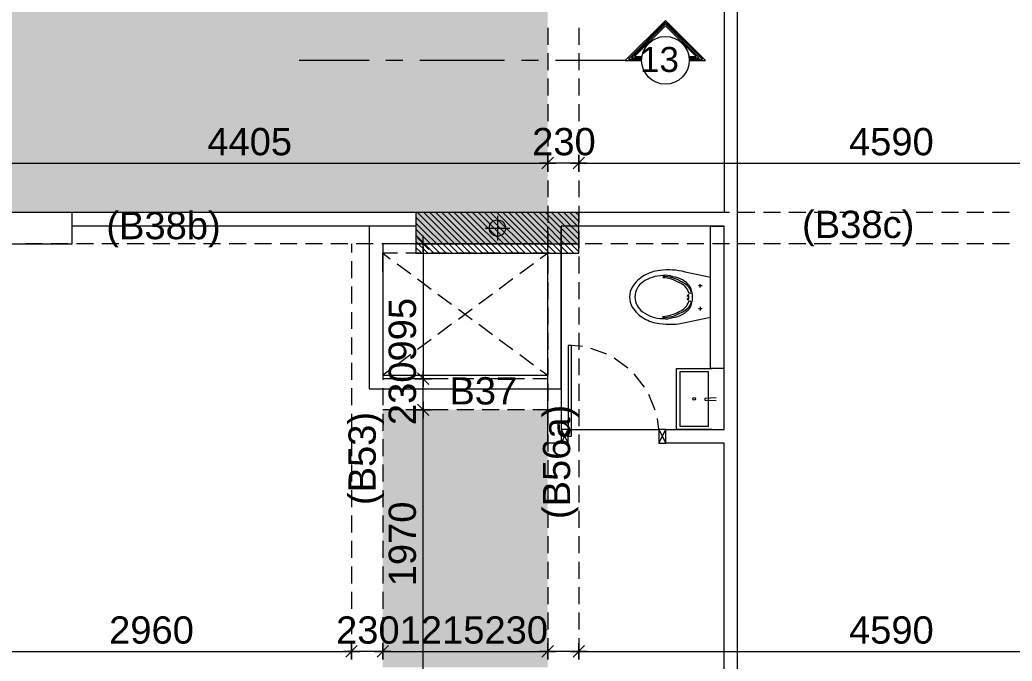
# Model space of a CAD drawing. Header units: millimetres. Extents: x -1303 to 98744, y -1303 to 90097.
# Drawn here: x 11419 to 18732, y 58624 to 63353 of the extents above; entities that cross this region are included whole.
import ezdxf

# ---------------------------------------------------------------- set-up
doc = ezdxf.new("R2010")
doc.units = ezdxf.units.MM
doc.layers.add('PDF_Geometry', color=7, linetype='Continuous')
doc.layers.add('PDF_Text', color=7, linetype='Continuous')
doc.layers.add('PDF_Solid Fills', color=192, linetype='Continuous', true_color=0xc2c0c0c0)
doc.styles.add('PDF ArialMT', font='arial.ttf')
doc.styles.get("Standard").update_dxf_attribs({"font": 'arial.ttf'})

msp = doc.modelspace()

# ---------------------------------------------------------------- hatches: boundary and pattern name
at = {"layer": 'PDF_Solid Fills', "true_color": 0x0000b2}
h = msp.add_hatch(color=33, dxfattribs=at)
h.paths.add_polyline_path([(15309.27507, 66332.73191), (15309.27507, 69457.67673), (13964.25597, 69457.67673), (13964.25597, 66262.74304), (14339.25034, 66262.74304), (14339.25034, 66332.73191)], flags=0)
h.paths.add_polyline_path([(16479.27862, 77147.7163), (16479.27862, 75862.70139), (13689.29439, 75862.70139), (13689.29439, 77147.7163)], flags=0)
h.paths.add_polyline_path([(13459.27165, 75862.70139), (13459.27165, 80442.69312), (11944.31663, 80442.69312), (11944.31663, 75862.70139)], flags=0)
h.paths.add_polyline_path([(15309.27507, 58577.69528), (15309.27507, 60477.71304), (14094.24695, 60477.71304), (14094.24695, 58577.69528)], flags=0)
h.paths.add_polyline_path([(16479.27862, 50817.74947), (16479.27862, 52102.68174), (13689.29439, 52102.68174), (13689.29439, 50817.74947)], flags=0)
h.paths.add_polyline_path([(13459.27165, 47522.69415), (13459.27165, 52102.68174), (11944.31663, 52102.68174), (11944.31663, 47522.69415)], flags=0)

# ---------------------------------------------------------------- linework, layer by layer
at = {"layer": 'PDF_Geometry', "color": 9, "lineweight": 0, "true_color": 0xc0c0c0}
for points in [[(16709.0493, 57187.39747), (16709.0493, 80672.11875), (7794.16426, 80672.11875)], [(16128.48924, 64432.54059), (16179.26701, 64532.40603), (16179.26701, 64432.54059), (16609.18593, 64432.54059), (16609.18593, 61932.58226), (10903.45694, 61932.58226), (10903.45694, 61702.38803), (11803.91534, 61702.38803), (11803.91534, 61932.58226)], [(14338.57264, 61831.87383), (11803.91534, 61831.87383)], [(13994.13048, 61831.87383), (13994.13048, 60632.67037), (15409.13741, 60632.67037), (15409.13741, 61831.87383)], [(16609.18593, 58507.61964), (16609.18593, 60232.3739), (16179.26701, 60232.3739), (16179.26701, 60332.2352), (16609.18593, 60332.2352), (16609.18593, 61831.87383), (15409.13741, 61831.87383), (15409.13741, 60232.3739), (15309.27507, 60232.3739), (15309.27507, 61831.87383)], [(16609.18593, 60782.46647), (16508.4775, 60782.46647), (16508.4775, 61831.87383), (16609.18593, 61831.87383)], [(14093.99385, 61495.04544), (14093.99385, 61632.14709), (14149.00311, 61591.52652)], [(14201.47306, 61632.14709), (14093.99385, 61632.14709)], [(14388.50433, 61632.14709), (14264.09919, 61632.14709)], [(14576.38272, 61632.14709), (14451.13046, 61632.14709)], [(14764.26008, 61632.14709), (14639.00781, 61632.14709)], [(14951.29135, 61632.14709), (14826.04012, 61632.14709)], [(15139.16973, 61632.14709), (15013.91747, 61632.14709)], [(15309.27507, 61495.04544), (15309.27507, 61632.14709), (15200.94874, 61632.14709)], [(15309.27507, 61632.14709), (15253.41973, 61591.52652)], [(14198.93376, 61554.28618), (14299.64322, 61479.81376)], [(15203.48804, 61554.28618), (15102.77858, 61479.81376)], [(14093.99385, 61432.42034), (14093.99385, 61307.17015)], [(14349.57491, 61442.57755), (14450.28437, 61368.101)], [(15052.8469, 61442.57755), (14952.13743, 61368.101)], [(15309.27507, 61307.17015), (15309.27507, 61432.42034)], [(16447.54251, 61391.79978), (16421.30857, 61391.79978)], [(16434.00302, 61379.10533), (16434.00302, 61404.49422)], [(14500.21606, 61330.86479), (14600.92448, 61256.39238)], [(14902.20678, 61330.86479), (14801.49731, 61256.39238)], [(15912.68369, 61309.70738), (15912.68369, 61309.70738)], [(15912.68369, 61309.70738), (15912.68369, 61309.70738)], [(15951.61415, 61309.70738), (15951.61415, 61309.70738)], [(15951.61415, 61308.01727), (15951.61415, 61308.01727)], [(16335.83182, 61301.24442), (16342.60261, 61287.70286), (16347.68121, 61286.01275), (16350.21844, 61308.01727), (16347.68121, 61330.01767), (16335.83182, 61313.93886)], [(16350.21844, 61308.01727), (16350.21844, 61308.01727)], [(16377.30158, 61308.01727), (16377.30158, 61308.01727)], [(16377.30158, 61308.01727), (16377.30158, 61308.01727)], [(14093.99385, 61244.54505), (14093.99385, 61120.13785)], [(14751.56563, 61219.15616), (14650.85617, 61144.67961)], [(14650.85617, 61219.15616), (14751.56563, 61144.67961)], [(15309.27507, 61120.13785), (15309.27507, 61244.54505)], [(16446.69746, 61223.38764), (16420.46145, 61223.38764)], [(16434.00302, 61236.08209), (16433.15589, 61209.84608)], [(14600.92448, 61108.29053), (14500.21606, 61033.81398)], [(14801.49731, 61108.29053), (14902.20678, 61033.81398)], [(14093.99385, 61057.51275), (14093.99385, 60932.25843)], [(14450.28437, 60996.57776), (14349.57491, 60922.10535)], [(14952.13743, 60996.57776), (15052.8469, 60922.10535)], [(15309.27507, 60932.25843), (15309.27507, 61057.51275)], [(15566.54935, 60944.10988), (15483.6119, 60952.57284)], [(15744.27156, 60888.2535), (15627.48226, 60930.56832)], [(14093.99385, 60869.63333), (14093.99385, 60732.53581), (14201.47306, 60732.53581)], [(14299.64322, 60884.86914), (14198.93376, 60810.39259)], [(15102.77858, 60884.86914), (15203.48804, 60810.39259)], [(15200.94874, 60732.53581), (15309.27507, 60732.53581), (15309.27507, 60869.63333)], [(15900.83637, 60785.85082), (15800.1269, 60858.63313)], [(14149.00311, 60773.15638), (14093.99385, 60732.53581)], [(15253.41973, 60773.15638), (15309.27507, 60732.53581)], [(16518.63264, 60332.2352), (16258.8201, 60332.2352), (16258.8201, 60782.46647), (16518.63264, 60782.46647)], [(14264.09919, 60732.53581), (14388.50433, 60732.53581)], [(14451.13046, 60732.53581), (14576.38272, 60732.53581)], [(14639.00781, 60732.53581), (14764.26008, 60732.53581)], [(14826.04012, 60732.53581), (14951.29135, 60732.53581)], [(15013.91747, 60732.53581), (15139.16973, 60732.53581)], [(16022.7022, 60644.5177), (15945.68946, 60742.68889)], [(16101.40817, 60474.41545), (16054.86188, 60590.35556)], [(16551.63737, 60565.8138), (16466.16269, 60561.58232), (16466.16269, 60549.735), (16551.63737, 60546.35063)], [(15409.13741, 60232.3739), (15459.0691, 60332.2352), (16128.48924, 60332.2352), (16117.48697, 60414.32759)], [(15409.13741, 60332.2352), (15459.0691, 60232.3739)], [(16128.48924, 60232.3739), (16179.26701, 60332.2352)], [(16128.48924, 60332.2352), (16179.26701, 60232.3739)]]:
    msp.add_lwpolyline(points, dxfattribs=at)
at = {"layer": 'PDF_Geometry', "color": 1, "lineweight": 0}
for points in [[(16352.75775, 63053.92481), (16472.08635, 63053.92481), (16176.72771, 63349.28137), (15881.37114, 63053.92481), (16000.69871, 63053.92481)], [(16352.75775, 63063.2349), (16449.23676, 63063.2349), (16176.72771, 63335.73981), (15904.22073, 63063.2349), (16000.69871, 63063.2349)], [(16352.75775, 63072.54498), (16426.38511, 63072.54498), (16176.72771, 63323.04537), (15926.22526, 63072.54498), (16000.69871, 63072.54498)], [(16352.75775, 63081.85093), (16404.38265, 63081.85093), (16176.72771, 63309.50793), (15949.07484, 63081.85093), (16000.69871, 63081.85093)], [(13992.4383, 63053.92481), (13477.88976, 63053.92481)], [(14242.0957, 63053.92481), (14116.84344, 63053.92481)], [(14991.91397, 63053.92481), (14367.34693, 63053.92481)], [(15242.41746, 63053.92481), (15117.1652, 63053.92481)], [(15881.37114, 63053.92481), (15366.8226, 63053.92481)]]:
    msp.add_lwpolyline(points, dxfattribs=at)
at = {"layer": 'PDF_Geometry', "color": 157, "lineweight": 0, "true_color": 0x3f5f7f}
for points in [[(15309.27507, 63295.11924), (15309.27507, 63169.86905)], [(15538.62116, 63295.11924), (15538.62116, 63169.86905)], [(15309.27507, 63107.23982), (15309.27507, 62981.98963)], [(15538.62116, 63107.23982), (15538.62116, 62981.98963)], [(15309.27507, 62920.21165), (15309.27507, 62794.95732)], [(15538.62116, 62920.21165), (15538.62116, 62794.95732)], [(15309.27507, 62732.33223), (15309.27507, 62607.08203)], [(15538.62116, 62732.33223), (15538.62116, 62607.08203)], [(15309.27507, 62544.45281), (15309.27507, 62420.04974)], [(15538.62116, 62544.45281), (15538.62116, 62420.04974)], [(15309.27507, 62357.42463), (15309.27507, 62232.17031)], [(15538.62116, 62357.42463), (15538.62116, 62232.17031)], [(15309.27507, 62169.54521), (15309.27507, 62045.13801)], [(15538.62116, 62169.54521), (15538.62116, 62045.13801)], [(15309.27507, 61982.51291), (15309.27507, 61857.26272)], [(15538.62116, 61982.51291), (15538.62116, 61857.26272)], [(11586.41761, 61932.58226), (11461.16535, 61932.58226)], [(11773.44888, 61932.58226), (11649.04374, 61932.58226)], [(11961.32727, 61932.58226), (11836.07501, 61932.58226)], [(12149.20463, 61932.58226), (12023.95236, 61932.58226)], [(12336.2359, 61932.58226), (12210.98467, 61932.58226)], [(12524.11428, 61932.58226), (12398.86202, 61932.58226)], [(12711.14555, 61932.58226), (12586.73938, 61932.58226)], [(12899.02291, 61932.58226), (12773.77168, 61932.58226)], [(13086.05417, 61932.58226), (12961.64904, 61932.58226)], [(13273.93256, 61932.58226), (13148.68031, 61932.58226)], [(13460.96383, 61932.58226), (13336.5587, 61932.58226)], [(13648.84119, 61932.58226), (13523.58996, 61932.58226)], [(13836.71958, 61932.58226), (13711.46732, 61932.58226)], [(14023.75085, 61932.58226), (13898.49858, 61932.58226)], [(14211.6282, 61932.58226), (14086.37697, 61932.58226)], [(14398.66051, 61932.58226), (14274.25434, 61932.58226)], [(14586.53786, 61932.58226), (14461.2856, 61932.58226)], [(14773.56913, 61932.58226), (14649.16399, 61932.58226)], [(14961.44752, 61932.58226), (14836.19526, 61932.58226)], [(15148.47878, 61932.58226), (15024.07261, 61932.58226)], [(15336.35615, 61932.58226), (15211.10492, 61932.58226)], [(15524.23453, 61932.58226), (15398.98227, 61932.58226)], [(15711.2658, 61932.58226), (15586.01354, 61932.58226)], [(15899.14316, 61932.58226), (15773.89193, 61932.58226)], [(16086.17442, 61932.58226), (15961.76929, 61932.58226)], [(16274.05178, 61932.58226), (16148.80159, 61932.58226)], [(16461.08408, 61932.58226), (16336.67895, 61932.58226)], [(16648.96144, 61932.58226), (16523.70918, 61932.58226)], [(16835.99374, 61932.58226), (16711.58861, 61932.58226)], [(17023.8711, 61932.58226), (16898.61883, 61932.58226)], [(17211.74845, 61932.58226), (17086.49619, 61932.58226)], [(17398.78076, 61932.58226), (17273.52849, 61932.58226)], [(17586.65811, 61932.58226), (17461.40585, 61932.58226)], [(17773.69041, 61932.58226), (17648.43815, 61932.58226)], [(17961.56777, 61932.58226), (17836.31551, 61932.58226)], [(18148.598, 61932.58226), (18024.19286, 61932.58226)], [(18336.47743, 61932.58226), (18211.22517, 61932.58226)], [(18523.50766, 61932.58226), (18399.10252, 61932.58226)], [(18711.38501, 61932.58226), (18586.13483, 61932.58226)], [(15309.27507, 61794.63762), (15309.27507, 61669.38329)], [(15538.62116, 61794.63762), (15538.62116, 61669.38329)], [(11586.41761, 61702.38803), (11461.16535, 61702.38803)], [(11773.44888, 61702.38803), (11649.04374, 61702.38803)], [(11961.32727, 61702.38803), (11836.07501, 61702.38803)], [(12149.20463, 61702.38803), (12023.95236, 61702.38803)], [(12336.2359, 61702.38803), (12210.98467, 61702.38803)], [(12524.11428, 61702.38803), (12398.86202, 61702.38803)], [(12711.14555, 61702.38803), (12586.73938, 61702.38803)], [(12899.02291, 61702.38803), (12773.77168, 61702.38803)], [(13086.05417, 61702.38803), (12961.64904, 61702.38803)], [(13273.93256, 61702.38803), (13148.68031, 61702.38803)], [(13460.96383, 61702.38803), (13336.5587, 61702.38803)], [(13648.84119, 61702.38803), (13523.58996, 61702.38803)], [(13836.71958, 61702.38803), (13711.46732, 61702.38803)], [(13863.80065, 61702.38803), (13863.80065, 61636.37857)], [(14023.75085, 61702.38803), (13898.49858, 61702.38803)], [(14211.6282, 61702.38803), (14086.37697, 61702.38803)], [(14093.99385, 61702.38803), (14093.99385, 61636.37857)], [(14398.66051, 61702.38803), (14274.25434, 61702.38803)], [(14586.53786, 61702.38803), (14461.2856, 61702.38803)], [(14773.56913, 61702.38803), (14649.16399, 61702.38803)], [(14961.44752, 61702.38803), (14836.19526, 61702.38803)], [(15148.47878, 61702.38803), (15024.07261, 61702.38803)], [(15336.35615, 61702.38803), (15211.10492, 61702.38803)], [(15524.23453, 61702.38803), (15398.98227, 61702.38803)], [(15711.2658, 61702.38803), (15586.01354, 61702.38803)], [(15899.14316, 61702.38803), (15773.89193, 61702.38803)], [(16086.17442, 61702.38803), (15961.76929, 61702.38803)], [(16274.05178, 61702.38803), (16148.80159, 61702.38803)], [(16461.08408, 61702.38803), (16336.67895, 61702.38803)], [(16648.96144, 61702.38803), (16523.70918, 61702.38803)], [(16835.99374, 61702.38803), (16711.58861, 61702.38803)], [(17023.8711, 61702.38803), (16898.61883, 61702.38803)], [(17211.74845, 61702.38803), (17086.49619, 61702.38803)], [(17398.78076, 61702.38803), (17273.52849, 61702.38803)], [(17586.65811, 61702.38803), (17461.40585, 61702.38803)], [(17773.69041, 61702.38803), (17648.43815, 61702.38803)], [(17961.56777, 61702.38803), (17836.31551, 61702.38803)], [(18148.598, 61702.38803), (18024.19286, 61702.38803)], [(18336.47743, 61702.38803), (18211.22517, 61702.38803)], [(18523.50766, 61702.38803), (18399.10252, 61702.38803)], [(18711.38501, 61702.38803), (18586.13483, 61702.38803)], [(15309.27507, 61607.60532), (15309.27507, 61482.351)], [(15538.62116, 61607.60532), (15538.62116, 61482.351)], [(13863.80065, 61573.75347), (13863.80065, 61448.49915)], [(14093.99385, 61573.75347), (14093.99385, 61448.49915)], [(13863.80065, 61385.87405), (13863.80065, 61260.62386)], [(14093.99385, 61385.87405), (14093.99385, 61260.62386)], [(15309.27507, 61419.7259), (15309.27507, 61294.47571)], [(15538.62116, 61419.7259), (15538.62116, 61294.47571)], [(15309.27507, 61232.6936), (15309.27507, 61107.4434)], [(15538.62116, 61232.6936), (15538.62116, 61107.4434)], [(13863.80065, 61198.84175), (13863.80065, 61073.59155)], [(14093.99385, 61198.84175), (14093.99385, 61073.59155)], [(13863.80065, 61010.96646), (13863.80065, 60885.71213)], [(14093.99385, 61010.96646), (14093.99385, 60885.71213)], [(15309.27507, 61044.81831), (15309.27507, 60919.56398)], [(15538.62116, 61044.81831), (15538.62116, 60919.56398)], [(15309.27507, 60856.93888), (15309.27507, 60732.53581)], [(15538.62116, 60856.93888), (15538.62116, 60732.53581)], [(13863.80065, 60823.93416), (13863.80065, 60698.68396)], [(14093.99385, 60823.93416), (14093.99385, 60698.68396)], [(14201.47306, 60707.14692), (14093.99385, 60707.14692)], [(14388.50433, 60707.14692), (14264.09919, 60707.14692)], [(14576.38272, 60707.14692), (14451.13046, 60707.14692)], [(14764.26008, 60707.14692), (14639.00781, 60707.14692)], [(14951.29135, 60707.14692), (14826.04012, 60707.14692)], [(15139.16973, 60707.14692), (15013.91747, 60707.14692)], [(15309.27507, 60707.14692), (15200.94874, 60707.14692)], [(13863.80065, 60636.05474), (13863.80065, 60510.80454)], [(14093.99385, 60636.05474), (14093.99385, 60510.80454)], [(15309.27507, 60669.90659), (15309.27507, 60544.65639)], [(15538.62116, 60669.90659), (15538.62116, 60544.65639)], [(15309.27507, 60482.0313), (15309.27507, 60357.62409)], [(15538.62116, 60482.0313), (15538.62116, 60357.62409)], [(13863.80065, 60448.17945), (13863.80065, 60323.77224)], [(14201.47306, 60476.95269), (14093.99385, 60476.95269)], [(14093.99385, 60448.17945), (14093.99385, 60323.77224)], [(14388.50433, 60476.95269), (14264.09919, 60476.95269)], [(14576.38272, 60476.95269), (14451.13046, 60476.95269)], [(14764.26008, 60476.95269), (14639.00781, 60476.95269)], [(14951.29135, 60476.95269), (14826.04012, 60476.95269)], [(15139.16973, 60476.95269), (15013.91747, 60476.95269)], [(15309.27507, 60476.95269), (15200.94874, 60476.95269)], [(13863.80065, 60261.14714), (13863.80065, 60135.89695)], [(14093.99385, 60261.14714), (14093.99385, 60135.89695)], [(15309.27507, 60294.99899), (15309.27507, 60169.7488)], [(15538.62116, 60294.99899), (15538.62116, 60169.7488)], [(13863.80065, 60073.26772), (13863.80065, 59948.86465)], [(14093.99385, 60073.26772), (14093.99385, 59948.86465)], [(15309.27507, 60107.11957), (15309.27507, 59981.86938)], [(15538.62116, 60107.11957), (15538.62116, 59981.86938)], [(15309.27507, 59920.0914), (15309.27507, 59794.83707)], [(15538.62116, 59920.0914), (15538.62116, 59794.83707)], [(13863.80065, 59886.23955), (13863.80065, 59760.98522)], [(14093.99385, 59886.23955), (14093.99385, 59760.98522)], [(13863.80065, 59698.36013), (13863.80065, 59573.95293)], [(14093.99385, 59698.36013), (14093.99385, 59573.95293)], [(15309.27507, 59732.21198), (15309.27507, 59606.96178)], [(15538.62116, 59732.21198), (15538.62116, 59606.96178)], [(15309.27507, 59545.17967), (15309.27507, 59419.92949)], [(15538.62116, 59545.17967), (15538.62116, 59419.92949)], [(13863.80065, 59511.32782), (13863.80065, 59386.07764)], [(14093.99385, 59511.32782), (14093.99385, 59386.07764)], [(13863.80065, 59323.45253), (13863.80065, 59198.19821)], [(14093.99385, 59323.45253), (14093.99385, 59198.19821)], [(15309.27507, 59357.30438), (15309.27507, 59232.05006)], [(15538.62116, 59357.30438), (15538.62116, 59232.05006)], [(15309.27507, 59169.42496), (15309.27507, 59045.01776)], [(15538.62116, 59169.42496), (15538.62116, 59045.01776)], [(13863.80065, 59136.42024), (13863.80065, 59011.16591)], [(14093.99385, 59136.42024), (14093.99385, 59011.16591)], [(13863.80065, 58948.54081), (13863.80065, 58823.29062)], [(14093.99385, 58948.54081), (14093.99385, 58823.29062)], [(15309.27507, 58982.39266), (15309.27507, 58857.14247)], [(15538.62116, 58982.39266), (15538.62116, 58857.14247)], [(13863.80065, 58760.66552), (13863.80065, 58636.25832)], [(14093.99385, 58760.66552), (14093.99385, 58636.25832)], [(15309.27507, 58794.51737), (15309.27507, 58670.11017)], [(15538.62116, 58794.51737), (15538.62116, 58670.11017)]]:
    msp.add_lwpolyline(points, dxfattribs=at)
at = {"layer": 'PDF_Geometry', "color": 122, "lineweight": 0, "true_color": 0x00b88a}
for points in [[(15351.58989, 62339.65159), (15266.11417, 62254.17484)], [(15309.27507, 62237.24891), (15309.27507, 62357.42463)], [(15496.30634, 62254.17484), (15580.93597, 62339.65159)], [(15538.62116, 62357.42463), (15538.62116, 62237.24891)], [(15368.51581, 62297.33678), (15249.18825, 62297.33678)], [(15478.53432, 62297.33678), (15598.70799, 62297.33678)], [(14331.80289, 60707.14692), (14451.97655, 60707.14692)], [(14434.20453, 60664.83211), (14349.57491, 60749.46174)], [(14391.88972, 60647.05907), (14391.88972, 60767.23066)], [(14349.57491, 60520.11463), (14434.20453, 60434.63788)], [(14391.88972, 60537.04055), (14391.88972, 60416.86483)], [(14451.97655, 60476.95269), (14331.80289, 60476.95269)], [(13906.11546, 58738.661), (13821.48584, 58654.03137)], [(13863.80065, 58636.25832), (13863.80065, 58756.43404)], [(14051.67904, 58654.03137), (14136.30866, 58738.661)], [(14093.99385, 58756.43404), (14093.99385, 58636.25832)], [(15351.58989, 58738.661), (15266.11417, 58654.03137)], [(15309.27507, 58636.25832), (15309.27507, 58756.43404)], [(15496.30634, 58654.03137), (15580.93597, 58738.661)], [(15538.62116, 58756.43404), (15538.62116, 58636.25832)], [(13923.88747, 58696.34618), (13803.71382, 58696.34618)], [(14033.90599, 58696.34618), (14154.08067, 58696.34618)], [(15368.51581, 58696.34618), (15249.18825, 58696.34618)], [(15478.53432, 58696.34618), (15598.70799, 58696.34618)]]:
    msp.add_lwpolyline(points, close=True, dxfattribs=at)
for points in [[(10944.07854, 62297.33678), (10923.76722, 62297.33678), (15288.96376, 62297.33678), (15268.65245, 62297.33678)], [(15538.62116, 62297.33678), (15309.27507, 62297.33678)], [(15579.24379, 62297.33678), (15558.93247, 62297.33678), (20108.62097, 62297.33678), (20089.15574, 62297.33678)], [(14434.20453, 61660.07321), (14349.57491, 61744.70284)], [(14391.88972, 61642.30429), (14391.88972, 61762.47588)], [(14331.80289, 61702.38803), (14451.97655, 61702.38803)], [(14391.88972, 61682.07774), (14391.88972, 60727.45721), (14391.88972, 60746.92037)], [(14391.88972, 60476.95269), (14391.88972, 60707.14692)], [(14391.88972, 58527.08693), (14391.88972, 60457.48953), (14391.88972, 60437.17511)], [(10944.07854, 58696.34618), (10923.76722, 58696.34618), (13843.48933, 58696.34618), (13824.02513, 58696.34618)], [(14093.99385, 58696.34618), (13863.80065, 58696.34618)], [(14133.76936, 58696.34618), (14113.45805, 58696.34618), (15288.96376, 58696.34618), (15268.65245, 58696.34618)], [(15538.62116, 58696.34618), (15309.27507, 58696.34618)], [(15579.24379, 58696.34618), (15558.93247, 58696.34618), (20108.62097, 58696.34618), (20089.15574, 58696.34618)]]:
    msp.add_lwpolyline(points, dxfattribs=at)
at = {"layer": 'PDF_Geometry', "lineweight": 0}
for points in [[(15309.27507, 62297.33678), (15309.27507, 62297.33678)], [(15309.27507, 62297.33678), (15309.27507, 62297.33678)], [(15538.62116, 62297.33678), (15538.62116, 62297.33678)], [(15538.62116, 62297.33678), (15538.62116, 62297.33678)], [(15309.27507, 62208.47567), (15309.27507, 62208.47567)], [(15309.27507, 62208.47567), (15309.27507, 62208.47567)], [(15538.62116, 62208.47567), (15538.62116, 62208.47567)], [(15538.62116, 62208.47567), (15538.62116, 62208.47567)], [(15309.27507, 62145.85057), (15309.27507, 62145.85057)], [(15309.27507, 62145.85057), (15309.27507, 62145.85057)], [(15538.62116, 62145.85057), (15538.62116, 62145.85057)], [(15538.62116, 62145.85057), (15538.62116, 62145.85057)], [(15309.27507, 62083.22134), (15309.27507, 62083.22134)], [(15309.27507, 62083.22134), (15309.27507, 62083.22134)], [(15309.27507, 62020.59624), (15309.27507, 62020.59624)], [(15309.27507, 62020.59624), (15309.27507, 62020.59624)], [(15538.62116, 62083.22134), (15538.62116, 62083.22134)], [(15538.62116, 62083.22134), (15538.62116, 62083.22134)], [(15538.62116, 62020.59624), (15538.62116, 62020.59624)], [(15538.62116, 62020.59624), (15538.62116, 62020.59624)], [(14338.57264, 61898.73041), (14605.15596, 61632.14709)], [(14350.421, 61932.58226), (14650.01008, 61632.14709)], [(14395.27511, 61932.58226), (14694.8642, 61632.14709)], [(14440.12819, 61932.58226), (14739.71728, 61632.14709)], [(14484.98231, 61932.58226), (14784.57139, 61632.14709)], [(14529.83643, 61932.58226), (14829.42447, 61632.14709)], [(14574.68951, 61932.58226), (14874.27859, 61632.14709)], [(14619.54362, 61932.58226), (14919.13271, 61632.14709)], [(14664.3967, 61932.58226), (14964.83188, 61632.14709)], [(14709.25082, 61932.58226), (15009.68599, 61632.14709)], [(14754.10494, 61932.58226), (15054.54011, 61632.14709)], [(14798.95802, 61932.58226), (15099.39319, 61632.14709)], [(14843.81213, 61932.58226), (15144.2473, 61632.14709)], [(14888.66521, 61932.58226), (15189.10038, 61632.14709)], [(14933.51933, 61932.58226), (15233.9545, 61632.14709)], [(14978.37344, 61932.58226), (15278.80862, 61632.14709)], [(15023.22653, 61932.58226), (15323.6617, 61632.14709)], [(15068.92673, 61932.58226), (15368.51581, 61632.14709)], [(15113.78085, 61932.58226), (15413.36889, 61632.14709)], [(15158.63393, 61932.58226), (15458.22301, 61632.14709)], [(15203.48804, 61932.58226), (15503.07713, 61632.14709)], [(15248.34112, 61932.58226), (15538.62116, 61641.45718)], [(15293.19524, 61932.58226), (15538.62116, 61686.30922)], [(15309.27507, 61932.58226), (15309.27507, 61932.58226)], [(15309.27507, 61932.58226), (15309.27507, 61932.58226)], [(15338.04936, 61932.58226), (15538.62116, 61731.1654)], [(15382.90244, 61932.58226), (15538.62116, 61776.01745)], [(15427.75655, 61932.58226), (15538.62116, 61820.8695)], [(15472.60963, 61932.58226), (15538.62116, 61865.72568)], [(15517.46375, 61932.58226), (15538.62116, 61910.57773)], [(15538.62116, 61932.58226), (15538.62116, 61932.58226)], [(15538.62116, 61932.58226), (15538.62116, 61932.58226)], [(14338.57264, 61853.87836), (14560.30288, 61632.14709)], [(14338.57264, 61809.02218), (14515.44877, 61632.14709)], [(14338.57264, 61764.17013), (14470.59569, 61632.14709)], [(14093.99385, 61702.38803), (14093.99385, 61702.38803)], [(14180.31565, 61702.38803), (14180.31565, 61702.38803)], [(14242.94178, 61702.38803), (14242.94178, 61702.38803)], [(14305.56792, 61702.38803), (14305.56792, 61702.38803)], [(14338.57264, 61719.31395), (14425.74157, 61632.14709)], [(14338.57264, 61674.4619), (14380.88745, 61632.14709)], [(14391.88972, 61702.38803), (14391.88972, 61702.38803)], [(14093.99385, 60707.14692), (14093.99385, 60707.14692)], [(14093.99385, 60707.14692), (14093.99385, 60707.14692)], [(14180.31565, 60707.14692), (14180.31565, 60707.14692)], [(14180.31565, 60707.14692), (14180.31565, 60707.14692)], [(14242.94178, 60707.14692), (14242.94178, 60707.14692)], [(14242.94178, 60707.14692), (14242.94178, 60707.14692)], [(14305.56792, 60707.14692), (14305.56792, 60707.14692)], [(14305.56792, 60707.14692), (14305.56792, 60707.14692)], [(14391.88972, 60707.14692), (14391.88972, 60707.14692)], [(14391.88972, 60707.14692), (14391.88972, 60707.14692)], [(14093.99385, 60476.95269), (14093.99385, 60476.95269)], [(14180.31565, 60476.95269), (14180.31565, 60476.95269)], [(14242.94178, 60476.95269), (14242.94178, 60476.95269)], [(14305.56792, 60476.95269), (14305.56792, 60476.95269)], [(14338.57264, 60476.95269), (14391.88972, 60476.95269)], [(14391.88972, 60476.95269), (14391.88972, 60476.95269)], [(13863.80065, 58667.57293), (13863.80065, 58667.57293)], [(13863.80065, 58667.57293), (13863.80065, 58667.57293)], [(14093.99385, 58667.57293), (14093.99385, 58667.57293)], [(14093.99385, 58667.57293), (14093.99385, 58667.57293)], [(15309.27507, 58667.57293), (15309.27507, 58667.57293)], [(15309.27507, 58667.57293), (15309.27507, 58667.57293)], [(15538.62116, 58667.57293), (15538.62116, 58667.57293)], [(15538.62116, 58667.57293), (15538.62116, 58667.57293)]]:
    msp.add_lwpolyline(points, dxfattribs=at)
at = {"layer": 'PDF_Geometry', "color": 5, "lineweight": 0}
for points in [[(14338.57264, 61632.14709), (15538.62077, 61632.14709), (15538.62077, 61932.58226), (14338.57264, 61932.58226)], [(14338.57264, 61702.38803), (15538.62077, 61702.38803), (15538.62077, 61932.58062), (14338.57264, 61932.58062)]]:
    msp.add_lwpolyline(points, close=True, dxfattribs=at)
at = {"layer": 'PDF_Geometry', "color": 20, "lineweight": 0, "true_color": 0xff4405}
for points in [[(14938.5969, 61907.19337), (14938.5969, 61726.93392)], [(14848.8897, 61817.48514), (15029.15122, 61817.48514)]]:
    msp.add_lwpolyline(points, dxfattribs=at)
at = {"layer": 'PDF_Geometry', "color": 9, "lineweight": 0, "true_color": 0xc0c0c0}
for points in [[(14093.99385, 60732.53581), (15309.27533, 60732.53581), (15309.27533, 61702.39131), (14093.99385, 61702.39131)], [(15459.0691, 60282.30455), (15483.6117, 60282.30455), (15483.6117, 60952.57116), (15459.0691, 60952.57116)], [(16284.20899, 60357.62409), (16494.09046, 60357.62409), (16494.09046, 60757.07593), (16284.20899, 60757.07593)], [(15409.13741, 60232.3739), (15459.06889, 60232.3739), (15459.06889, 60332.23686), (15409.13741, 60332.23686)], [(16128.48924, 60232.3739), (16179.26701, 60232.3739), (16179.26701, 60332.23686), (16128.48924, 60332.23686)]]:
    msp.add_lwpolyline(points, close=True, dxfattribs=at)
msp.add_lwpolyline([(15913.10725, 61310.21566, 0.1567038249), (15932.99501, 61235.14819, 0.1342885316), (16019.31785, 61152.12603, 0.1102769764), (16133.05957, 61113.96005, 0.1007103213), (16321.4452, 61121.83209), (16508.4775, 61159.91542), (16508.4775, 61454.42487), (16323.13738, 61493.35533, 0.1006930604), (16134.78894, 61504.41338, 0.1100209341), (16020.73316, 61467.27635, 0.1341506314), (15933.65928, 61385.05585, 0.1573382168)], format="xyb", close=True, dxfattribs=at)
for points in [[(15952.37553, 61308.52142, 0.2394492242), (16008.82386, 61200.19714, 0.1476954173), (16155.23352, 61150.26649, 0.1423574876), (16230.97663, 61158.56003, 0.2038060313), (16356.56566, 61228.12327, 0.1266183822), (16377.55365, 61308.09165, 0.1269315458), (16357.25782, 61388.2212, 0.2035309956), (16232.35682, 61458.97454, 0.1424691693), (16156.67363, 61467.89619, 0.1476756256), (16009.79184, 61419.31267, 0.2394358744), (15952.40961, 61311.49667)], [(16157.50009, 61463.18123, -0.1366883244), (16287.71939, 61426.44916, -0.2358099058), (16367.4032, 61344.29786, -0.6676083929), (16348.7804, 61340.51373, 0.2506071553), (16279.8928, 61413.5481, 0.134217234), (16157.44844, 61451.56531)], [(16156.16329, 61166.60149, 0.1339853165), (16278.97129, 61203.49059, 0.2506012902), (16348.50147, 61275.92165, -0.6699189291), (16367.05966, 61271.9629, -0.2360018558), (16286.66152, 61190.54821, -0.1365193089), (16156.07858, 61155.00624)]]:
    msp.add_lwpolyline(points, format="xyb", dxfattribs=at)
at = {"layer": 'PDF_Geometry', "color": 1, "lineweight": 0}
msp.add_circle((16177.03825, 63054.44919), 175.74655, dxfattribs=at)
at = {"layer": 'PDF_Geometry', "color": 20, "lineweight": 0, "true_color": 0xff4405}
msp.add_circle((14939.28955, 61817.72943), 60.0181, dxfattribs=at)
at = {"layer": 'PDF_Geometry', "color": 7, "lineweight": 0, "true_color": 0xffffff}
msp.add_circle((14939.28146, 61817.73242), 60.01001, dxfattribs=at)
at = {"layer": 'PDF_Geometry', "color": 9, "lineweight": 0, "true_color": 0xc0c0c0}
msp.add_circle((16389.29154, 60557.75401), 10.04386, dxfattribs=at)
at = {"layer": 'PDF_Solid Fills', "color": 254, "lineweight": 0, "true_color": 0x00007f}
msp.add_solid([(15309.27507, 63867.72461), (15309.27507, 61932.75169), (10904.30303, 63867.72461), (10904.30303, 61932.75169)], dxfattribs=at)
at = {"layer": 'PDF_Solid Fills', "color": 1, "lineweight": 0}
msp.add_solid([(13509.54115, 63054.43309), (13509.54115, 63209.55985), (13447.59272, 63054.43309), (13447.59272, 63209.55985)], dxfattribs=at)
at = {"layer": 'PDF_Solid Fills', "lineweight": 0}
msp.add_solid([(14339.25034, 61932.75169), (14339.25034, 61702.72688), (15539.29782, 61932.75169), (15539.29782, 61702.72688)], dxfattribs=at)

# ---------------------------------------------------------------- texts
at = {"layer": 'PDF_Text', "insert": (15990.17789, 63059.58544), "char_height": 184.252439, "attachment_point": 4}
msp.add_mtext('13', dxfattribs=at)
at = {"layer": 'PDF_Text', "char_height": 201.084641, "attachment_point": 4, "style": 'PDF ArialMT'}
for s, insert in [('4405', (12800.75159, 62453.66357)), ('230', (15194.74981, 62453.66357)), ('4590', (17529.54387, 62453.66357)), ('2960', (12077.02192, 58852.68804)), ('2301215230', (13749.69033, 58852.68804)), ('4590', (17529.54387, 58852.68804))]:
    msp.add_mtext(s, dxfattribs=dict(at, insert=insert))
at = {"layer": 'PDF_Text', "color": 6, "char_height": 201.084641, "attachment_point": 4, "style": 'PDF ArialMT'}
for s, insert in [('(B38b)', (12056.71899, 61805.87458)), ('(B38c)', (17183.72682, 61814.68837)), ('B37', (14584.73421, 60616.21061))]:
    msp.add_mtext(s, dxfattribs=dict(at, insert=insert))
at = {"layer": 'PDF_Text', "char_height": 201.084641, "attachment_point": 4, "rotation": 90, "style": 'PDF ArialMT'}
for s, insert in [('230995', (14239.21202, 60365.0186)), ('1970', (14239.21202, 59176.27368))]:
    msp.add_mtext(s, dxfattribs=dict(at, insert=insert))
at = {"layer": 'PDF_Text', "color": 6, "char_height": 201.084641, "attachment_point": 4, "rotation": 90, "style": 'PDF ArialMT'}
for s, insert in [('(B56a)', (15404.45134, 59671.67123)), ('(B53)', (13971.96578, 59775.21554))]:
    msp.add_mtext(s, dxfattribs=dict(at, insert=insert))

doc.saveas('drawing.dxf')
